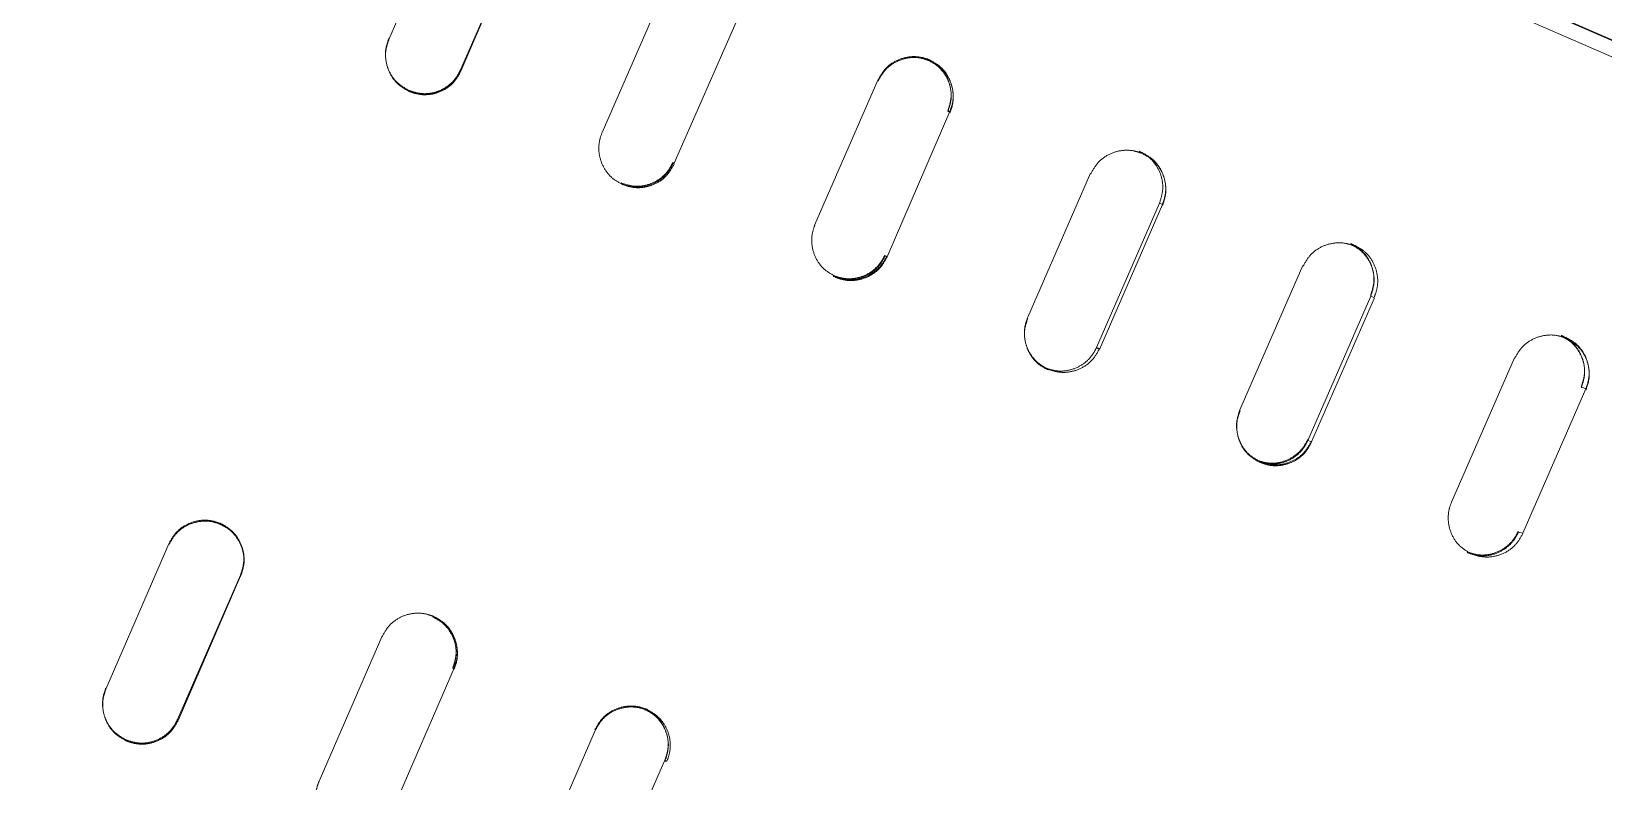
# Model space of a CAD drawing. Header units: millimetres. Extents: x -71377 to 516042, y -145869 to 441446.
# Drawn here: x 177880.5 to 178080.3, y 172176.9 to 172272.2 of the extents above; entities that cross this region are included whole.
import ezdxf

# ---------------------------------------------------------------- set-up
doc = ezdxf.new("R2010")
doc.units = ezdxf.units.MM
doc.header["$LTSCALE"] = 1000
doc.linetypes.add('IMPORT-DASHEDX2 _4_', pattern=[152.4, 101.6, -50.8])
for name, color, linetype, lineweight in [('05', 5, 'IMPORT-DASHEDX2 _4_', 5), ('06', 6, 'Continuous', 5), ('조경라인_dwg', 8, 'Continuous', 5)]:
    doc.layers.add(name, color=color, linetype=linetype, lineweight=lineweight)

# ---------------------------------------------------------------- blocks, each defined once
blk = doc.blocks.new('조경라인_dwg-6847807-지반층 배치도')
at = {"layer": '05'}
for p, q in [((177925.95, 172271.14), (177933.92, 172289.59)), ((177953.05, 172259.33), (177961.04, 172277.66)), ((177980.11, 172247.64), (177988.1, 172265.97)), ((178007.15, 172235.86), (178015.14, 172254.19)), ((178034.12, 172224.1), (178042.11, 172242.43)), ((178061.02, 172212.38), (178069.01, 172230.71)), ((177889.99, 172188.63), (177897.96, 172207.08)), ((177907.15, 172202.97), (177907.1, 172202.99)), ((177917.08, 172176.94), (177925.07, 172195.27)), ((177944.17, 172165.02), (177952.16, 172183.35))]:
    blk.add_line(p, q, dxfattribs=at)
at = {"layer": '05', "flags": 128}
for points in [[(178182.11, 172225.05), (177519, 172514.05), (177518.77, 172514.32), (177518.71, 172514.55), (177518.7, 172514.82), (177518.73, 172515.14), (177518.8, 172515.49)], [(178183.35, 172226.59), (177519.05, 172516.21), (178183.33, 172226.7)], [(177935.11, 172267.14), (177943.04, 172285.61), (177935.05, 172267.28)], [(177962.21, 172255.33), (177962.04, 172255.52), (177962.19, 172255.45), (177970.2, 172273.67), (177970.05, 172273.73)], [(177989.01, 172243.65), (177989.28, 172243.54), (177997.25, 172261.99), (177996.99, 172262.1), (177997.27, 172261.87)], [(178015.91, 172232.04), (178023.9, 172250.37), (178024.27, 172250.21), (178016.29, 172231.76), (178015.91, 172232.04), (178016.28, 172231.88)], [(178077.5, 172227.01), (178078.08, 172226.76), (178070.09, 172208.42), (178069.52, 172208.56)], [(177926.08, 172173.01), (177926.24, 172172.94), (177926.25, 172172.83), (177934.23, 172191.28), (177934.07, 172191.34), (177934.24, 172191.16)], [(177953.04, 172161.26), (177953.3, 172161.15), (177953.04, 172161.26), (177961.03, 172179.6), (177961.29, 172179.48), (177961.05, 172179.48)]]:
    blk.add_lwpolyline(points, dxfattribs=at)
for points in [[(178042.76, 172220.23), (178050.76, 172238.56), (178051.23, 172238.35), (178043.24, 172220.02)], [(177899.16, 172184.64), (177907.13, 172203.09), (177907.08, 172203.11), (177899.09, 172184.77)]]:
    blk.add_lwpolyline(points, close=True, dxfattribs=at)
at = {"layer": '05'}
for points, knots in [([(177928.52, 172264.67), (177928.02, 172264.95), (177927.04, 172265.5), (177926.01, 172266.88), (177925.48, 172268.5), (177925.49, 172270.03), (177925.81, 172270.9), (177925.93, 172271.25)], [0, 0, 0, 0, 0.214691, 0.429382, 0.644075, 0.858772, 1, 1, 1, 1]), ([(177928.53, 172264.56), (177928.04, 172264.83), (177927.05, 172265.38), (177926.03, 172266.77), (177925.5, 172268.38), (177925.51, 172269.91), (177925.82, 172270.79), (177925.95, 172271.14)], [0, 0, 0, 0, 0.214691, 0.429382, 0.644075, 0.858772, 1, 1, 1, 1]), ([(177988.1, 172265.97), (177988.38, 172266.47), (177988.93, 172267.45), (177990.31, 172268.48), (177991.93, 172269.01), (177993.45, 172269), (177994.33, 172268.69), (177994.67, 172268.56)], [0, 0, 0, 0, 0.214696, 0.429386, 0.644081, 0.858775, 1, 1, 1, 1]), ([(177988.12, 172265.86), (177988.39, 172266.35), (177988.94, 172267.34), (177990.33, 172268.37), (177991.94, 172268.9), (177993.47, 172268.89), (177994.34, 172268.57), (177994.69, 172268.45)], [0, 0, 0, 0, 0.214696, 0.429386, 0.644081, 0.858775, 1, 1, 1, 1]), ([(177928.47, 172264.69), (177929.01, 172264.52), (177930.08, 172264.17), (177931.8, 172264.36), (177933.34, 172265.07), (177934.45, 172266.12), (177934.88, 172266.95), (177935.05, 172267.28)], [0, 0, 0, 0, 0.21469, 0.429383, 0.644075, 0.858772, 1, 1, 1, 1]), ([(177928.49, 172264.58), (177929.02, 172264.4), (177930.1, 172264.05), (177931.82, 172264.25), (177933.36, 172264.96), (177934.47, 172266.01), (177934.9, 172266.83), (177935.07, 172267.16)], [0, 0, 0, 0, 0.21469, 0.429383, 0.644075, 0.858772, 1, 1, 1, 1]), ([(177935.1, 172267.26), (177934.82, 172266.76), (177934.27, 172265.78), (177932.88, 172264.75), (177931.27, 172264.22), (177929.74, 172264.23), (177928.86, 172264.55), (177928.52, 172264.67)], [0, 0, 0, 0, 0.214696, 0.429388, 0.64408, 0.858773, 1, 1, 1, 1]), ([(177935.11, 172267.14), (177934.84, 172266.65), (177934.29, 172265.66), (177932.9, 172264.63), (177931.29, 172264.1), (177929.76, 172264.12), (177928.88, 172264.43), (177928.53, 172264.56)], [0, 0, 0, 0, 0.214696, 0.429388, 0.64408, 0.858773, 1, 1, 1, 1]), ([(177996.99, 172262.1), (177997.16, 172262.64), (177997.51, 172263.71), (177997.32, 172265.43), (177996.61, 172266.97), (177995.56, 172268.08), (177994.74, 172268.51), (177994.41, 172268.68)], [0, 0, 0, 0, 0.214695, 0.429387, 0.644077, 0.858771, 1, 1, 1, 1]), ([(177997, 172261.99), (177997.18, 172262.52), (177997.53, 172263.6), (177997.34, 172265.32), (177996.63, 172266.86), (177995.58, 172267.97), (177994.75, 172268.39), (177994.43, 172268.56)], [0, 0, 0, 0, 0.214695, 0.429387, 0.644077, 0.858771, 1, 1, 1, 1]), ([(177994.67, 172268.56), (177995.17, 172268.29), (177996.15, 172267.74), (177997.18, 172266.35), (177997.7, 172264.74), (177997.69, 172263.21), (177997.37, 172262.33), (177997.25, 172261.99)], [0, 0, 0, 0, 0.214695, 0.429387, 0.64408, 0.858772, 1, 1, 1, 1]), ([(177994.69, 172268.45), (177995.18, 172268.17), (177996.17, 172267.62), (177997.19, 172266.24), (177997.72, 172264.62), (177997.71, 172263.09), (177997.39, 172262.22), (177997.27, 172261.87)], [0, 0, 0, 0, 0.214695, 0.429387, 0.64408, 0.858772, 1, 1, 1, 1]), ([(177955.63, 172252.75), (177955.14, 172253.02), (177954.15, 172253.57), (177953.13, 172254.96), (177952.6, 172256.57), (177952.61, 172258.1), (177952.92, 172258.98), (177953.05, 172259.33)], [0, 0, 0, 0, 0.214693, 0.429384, 0.644075, 0.858772, 1, 1, 1, 1]), ([(178015.15, 172254.08), (178015.43, 172254.57), (178015.98, 172255.56), (178017.36, 172256.59), (178018.97, 172257.12), (178020.5, 172257.11), (178021.37, 172256.79), (178021.72, 172256.67)], [0, 0, 0, 0, 0.214695, 0.429387, 0.64408, 0.858773, 1, 1, 1, 1]), ([(178023.9, 172250.37), (178024.07, 172250.91), (178024.42, 172251.98), (178024.23, 172253.7), (178023.52, 172255.24), (178022.48, 172256.35), (178021.66, 172256.78), (178021.33, 172256.95)], [0, 0, 0, 0, 0.214695, 0.429387, 0.644081, 0.858776, 1, 1, 1, 1]), ([(177955.46, 172252.93), (177956, 172252.75), (177957.07, 172252.41), (177958.79, 172252.6), (177960.33, 172253.31), (177961.44, 172254.36), (177961.87, 172255.19), (177962.04, 172255.52)], [0, 0, 0, 0, 0.21469, 0.429384, 0.644075, 0.858772, 1, 1, 1, 1]), ([(177955.48, 172252.81), (177956.01, 172252.64), (177957.09, 172252.29), (177958.8, 172252.48), (177960.35, 172253.2), (177961.46, 172254.24), (177961.89, 172255.07), (177962.05, 172255.4)], [0, 0, 0, 0, 0.21469, 0.429384, 0.644075, 0.858772, 1, 1, 1, 1]), ([(177962.21, 172255.33), (177961.93, 172254.84), (177961.38, 172253.85), (177960, 172252.82), (177958.38, 172252.29), (177956.86, 172252.31), (177955.98, 172252.62), (177955.63, 172252.75)], [0, 0, 0, 0, 0.214695, 0.429387, 0.64408, 0.858772, 1, 1, 1, 1]), ([(178021.7, 172256.78), (178022.19, 172256.51), (178023.17, 172255.96), (178024.2, 172254.57), (178024.72, 172252.96), (178024.71, 172251.43), (178024.39, 172250.56), (178024.27, 172250.21)], [0, 0, 0, 0, 0.214695, 0.429387, 0.644081, 0.858772, 1, 1, 1, 1]), ([(178021.72, 172256.67), (178022.21, 172256.39), (178023.19, 172255.85), (178024.21, 172254.46), (178024.74, 172252.85), (178024.72, 172251.32), (178024.41, 172250.44), (178024.28, 172250.1)], [0, 0, 0, 0, 0.214695, 0.429387, 0.644081, 0.858772, 1, 1, 1, 1]), ([(177982.69, 172241.06), (177982.2, 172241.34), (177981.21, 172241.89), (177980.18, 172243.27), (177979.66, 172244.89), (177979.67, 172246.42), (177979.99, 172247.29), (177980.11, 172247.64)], [0, 0, 0, 0, 0.214689, 0.42938, 0.644073, 0.858772, 1, 1, 1, 1]), ([(178042.13, 172242.32), (178042.4, 172242.81), (178042.95, 172243.8), (178044.34, 172244.83), (178045.94, 172245.36), (178047.46, 172245.35), (178048.33, 172245.04), (178048.68, 172244.92)], [0, 0, 0, 0, 0.214696, 0.429386, 0.64408, 0.858774, 1, 1, 1, 1]), ([(178050.74, 172238.67), (178050.91, 172239.21), (178051.26, 172240.29), (178051.08, 172242), (178050.37, 172243.54), (178049.33, 172244.65), (178048.51, 172245.07), (178048.18, 172245.24)], [0, 0, 0, 0, 0.214695, 0.429388, 0.644079, 0.858773, 1, 1, 1, 1]), ([(178050.76, 172238.56), (178050.93, 172239.1), (178051.28, 172240.17), (178051.09, 172241.89), (178050.39, 172243.43), (178049.35, 172244.53), (178048.53, 172244.96), (178048.2, 172245.13)], [0, 0, 0, 0, 0.214695, 0.429388, 0.644079, 0.858773, 1, 1, 1, 1]), ([(178048.66, 172245.03), (178049.15, 172244.76), (178050.13, 172244.21), (178051.15, 172242.83), (178051.67, 172241.22), (178051.66, 172239.69), (178051.34, 172238.81), (178051.22, 172238.47)], [0, 0, 0, 0, 0.214694, 0.429388, 0.644079, 0.858772, 1, 1, 1, 1]), ([(177982.42, 172241.18), (177982.96, 172241), (177984.03, 172240.66), (177985.75, 172240.85), (177987.29, 172241.56), (177988.4, 172242.61), (177988.83, 172243.44), (177989, 172243.77)], [0, 0, 0, 0, 0.214693, 0.429384, 0.644076, 0.858772, 1, 1, 1, 1]), ([(177982.44, 172241.06), (177982.98, 172240.89), (177984.05, 172240.54), (177985.77, 172240.73), (177987.31, 172241.45), (177988.42, 172242.5), (177988.84, 172243.32), (177989.01, 172243.65)], [0, 0, 0, 0, 0.214693, 0.429384, 0.644076, 0.858772, 1, 1, 1, 1]), ([(177989.26, 172243.65), (177988.98, 172243.16), (177988.43, 172242.17), (177987.05, 172241.14), (177985.43, 172240.61), (177983.91, 172240.62), (177983.03, 172240.94), (177982.69, 172241.06)], [0, 0, 0, 0, 0.214695, 0.429385, 0.644077, 0.858771, 1, 1, 1, 1]), ([(177989.28, 172243.54), (177989, 172243.04), (177988.45, 172242.06), (177987.06, 172241.03), (177985.45, 172240.5), (177983.93, 172240.51), (177983.05, 172240.82), (177982.7, 172240.95)], [0, 0, 0, 0, 0.214695, 0.429385, 0.644077, 0.858771, 1, 1, 1, 1]), ([(178009.71, 172229.28), (178009.22, 172229.56), (178008.24, 172230.11), (178007.22, 172231.49), (178006.69, 172233.11), (178006.71, 172234.63), (178007.02, 172235.51), (178007.15, 172235.86)], [0, 0, 0, 0, 0.214691, 0.429384, 0.644074, 0.858772, 1, 1, 1, 1]), ([(178009.73, 172229.17), (178009.24, 172229.44), (178008.26, 172229.99), (178007.23, 172231.38), (178006.71, 172232.99), (178006.72, 172234.52), (178007.04, 172235.39), (178007.16, 172235.74)], [0, 0, 0, 0, 0.214691, 0.429384, 0.644074, 0.858772, 1, 1, 1, 1]), ([(178069.02, 172230.6), (178069.3, 172231.09), (178069.85, 172232.08), (178071.23, 172233.11), (178072.83, 172233.64), (178074.35, 172233.64), (178075.22, 172233.33), (178075.56, 172233.2)], [0, 0, 0, 0, 0.214696, 0.429387, 0.644078, 0.858774, 1, 1, 1, 1]), ([(178077.5, 172227.01), (178077.67, 172227.55), (178078.02, 172228.62), (178077.84, 172230.34), (178077.14, 172231.88), (178076.1, 172232.98), (178075.28, 172233.41), (178074.96, 172233.57)], [0, 0, 0, 0, 0.214695, 0.429387, 0.644079, 0.858774, 1, 1, 1, 1]), ([(178077.51, 172226.9), (178077.69, 172227.43), (178078.04, 172228.51), (178077.85, 172230.22), (178077.15, 172231.76), (178076.12, 172232.87), (178075.3, 172233.29), (178074.97, 172233.46)], [0, 0, 0, 0, 0.214695, 0.429387, 0.644079, 0.858774, 1, 1, 1, 1]), ([(178075.54, 172233.32), (178076.03, 172233.04), (178077.01, 172232.5), (178078.02, 172231.12), (178078.54, 172229.51), (178078.52, 172227.98), (178078.21, 172227.1), (178078.08, 172226.76)], [0, 0, 0, 0, 0.214693, 0.429386, 0.64408, 0.858772, 1, 1, 1, 1]), ([(178075.56, 172233.2), (178076.05, 172232.93), (178077.02, 172232.38), (178078.04, 172231), (178078.56, 172229.39), (178078.54, 172227.87), (178078.22, 172226.99), (178078.1, 172226.64)], [0, 0, 0, 0, 0.214693, 0.429386, 0.64408, 0.858772, 1, 1, 1, 1]), ([(178009.34, 172229.44), (178009.88, 172229.27), (178010.95, 172228.93), (178012.66, 172229.12), (178014.2, 172229.83), (178015.31, 172230.88), (178015.74, 172231.71), (178015.91, 172232.04)], [0, 0, 0, 0, 0.214689, 0.429381, 0.644074, 0.858772, 1, 1, 1, 1]), ([(178016.28, 172231.88), (178016, 172231.38), (178015.45, 172230.4), (178014.07, 172229.37), (178012.46, 172228.83), (178010.93, 172228.84), (178010.06, 172229.16), (178009.71, 172229.28)], [0, 0, 0, 0, 0.214696, 0.429385, 0.644078, 0.858773, 1, 1, 1, 1]), ([(178036.68, 172217.53), (178036.19, 172217.81), (178035.21, 172218.35), (178034.19, 172219.74), (178033.66, 172221.35), (178033.68, 172222.88), (178034, 172223.75), (178034.12, 172224.1)], [0, 0, 0, 0, 0.21469, 0.429383, 0.644075, 0.858772, 1, 1, 1, 1]), ([(178036.69, 172217.42), (178036.2, 172217.69), (178035.22, 172218.24), (178034.2, 172219.62), (178033.68, 172221.23), (178033.7, 172222.76), (178034.01, 172223.64), (178034.14, 172223.98)], [0, 0, 0, 0, 0.21469, 0.429383, 0.644075, 0.858772, 1, 1, 1, 1]), ([(178036.2, 172217.74), (178036.73, 172217.57), (178037.8, 172217.22), (178039.51, 172217.42), (178041.04, 172218.13), (178042.15, 172219.18), (178042.58, 172220.01), (178042.75, 172220.34)], [0, 0, 0, 0, 0.214692, 0.429381, 0.644075, 0.858772, 1, 1, 1, 1]), ([(178036.22, 172217.63), (178036.75, 172217.45), (178037.82, 172217.11), (178039.53, 172217.3), (178041.06, 172218.02), (178042.17, 172219.07), (178042.6, 172219.9), (178042.76, 172220.23)], [0, 0, 0, 0, 0.214692, 0.429381, 0.644075, 0.858772, 1, 1, 1, 1]), ([(178043.23, 172220.13), (178042.95, 172219.64), (178042.4, 172218.65), (178041.02, 172217.62), (178039.41, 172217.09), (178037.89, 172217.09), (178037.02, 172217.41), (178036.68, 172217.53)], [0, 0, 0, 0, 0.214695, 0.429385, 0.644077, 0.858774, 1, 1, 1, 1]), ([(178043.24, 172220.02), (178042.97, 172219.52), (178042.42, 172218.54), (178041.04, 172217.5), (178039.43, 172216.97), (178037.91, 172216.98), (178037.04, 172217.29), (178036.69, 172217.42)], [0, 0, 0, 0, 0.214695, 0.429385, 0.644077, 0.858774, 1, 1, 1, 1]), ([(178063.56, 172205.82), (178063.07, 172206.09), (178062.09, 172206.64), (178061.08, 172208.02), (178060.56, 172209.63), (178060.58, 172211.15), (178060.89, 172212.03), (178061.02, 172212.38)], [0, 0, 0, 0, 0.214688, 0.429383, 0.644074, 0.858772, 1, 1, 1, 1]), ([(177897.96, 172207.08), (177898.24, 172207.57), (177898.79, 172208.56), (177900.18, 172209.59), (177901.79, 172210.12), (177903.32, 172210.11), (177904.2, 172209.79), (177904.55, 172209.67)], [0, 0, 0, 0, 0.214691, 0.429386, 0.644078, 0.858775, 1, 1, 1, 1]), ([(177897.98, 172206.97), (177898.26, 172207.46), (177898.81, 172208.45), (177900.2, 172209.47), (177901.81, 172210), (177903.34, 172209.99), (177904.21, 172209.68), (177904.56, 172209.55)], [0, 0, 0, 0, 0.214691, 0.429386, 0.644078, 0.858775, 1, 1, 1, 1]), ([(177907.08, 172203.11), (177907.26, 172203.64), (177907.61, 172204.72), (177907.41, 172206.44), (177906.7, 172207.98), (177905.65, 172209.09), (177904.83, 172209.52), (177904.5, 172209.69)], [0, 0, 0, 0, 0.214691, 0.429386, 0.644077, 0.858773, 1, 1, 1, 1]), ([(177907.1, 172202.99), (177907.27, 172203.53), (177907.62, 172204.6), (177907.43, 172206.32), (177906.72, 172207.87), (177905.67, 172208.98), (177904.84, 172209.4), (177904.51, 172209.57)], [0, 0, 0, 0, 0.214691, 0.429386, 0.644077, 0.858773, 1, 1, 1, 1]), ([(177904.55, 172209.67), (177905.04, 172209.39), (177906.02, 172208.84), (177907.05, 172207.45), (177907.58, 172205.84), (177907.57, 172204.31), (177907.26, 172203.43), (177907.13, 172203.09)], [0, 0, 0, 0, 0.214692, 0.429385, 0.644076, 0.858772, 1, 1, 1, 1]), ([(178062.97, 172206.07), (178063.5, 172205.9), (178064.57, 172205.56), (178066.27, 172205.75), (178067.8, 172206.47), (178068.91, 172207.52), (178069.34, 172208.35), (178069.51, 172208.68)], [0, 0, 0, 0, 0.21469, 0.429383, 0.644076, 0.858772, 1, 1, 1, 1]), ([(178062.99, 172205.96), (178063.52, 172205.78), (178064.59, 172205.44), (178066.29, 172205.64), (178067.82, 172206.36), (178068.93, 172207.41), (178069.35, 172208.24), (178069.52, 172208.56)], [0, 0, 0, 0, 0.21469, 0.429383, 0.644076, 0.858772, 1, 1, 1, 1]), ([(178070.09, 172208.42), (178069.82, 172207.93), (178069.27, 172206.94), (178067.89, 172205.91), (178066.28, 172205.37), (178064.77, 172205.38), (178063.9, 172205.69), (178063.56, 172205.82)], [0, 0, 0, 0, 0.214695, 0.429385, 0.644077, 0.858774, 1, 1, 1, 1]), ([(177925.07, 172195.27), (177925.34, 172195.76), (177925.89, 172196.75), (177927.28, 172197.78), (177928.89, 172198.31), (177930.42, 172198.3), (177931.3, 172197.98), (177931.64, 172197.86)], [0, 0, 0, 0, 0.214691, 0.429387, 0.644076, 0.858774, 1, 1, 1, 1]), ([(177934.07, 172191.34), (177934.24, 172191.88), (177934.59, 172192.96), (177934.4, 172194.67), (177933.69, 172196.22), (177932.64, 172197.33), (177931.82, 172197.76), (177931.49, 172197.92)], [0, 0, 0, 0, 0.214691, 0.429387, 0.644077, 0.858773, 1, 1, 1, 1]), ([(177934.09, 172191.23), (177934.26, 172191.77), (177934.61, 172192.84), (177934.42, 172194.56), (177933.71, 172196.1), (177932.66, 172197.21), (177931.83, 172197.64), (177931.51, 172197.81)], [0, 0, 0, 0, 0.214691, 0.429387, 0.644077, 0.858773, 1, 1, 1, 1]), ([(177931.64, 172197.86), (177932.14, 172197.58), (177933.12, 172197.03), (177934.15, 172195.64), (177934.68, 172194.03), (177934.67, 172192.5), (177934.35, 172191.62), (177934.23, 172191.28)], [0, 0, 0, 0, 0.214691, 0.429383, 0.644077, 0.858772, 1, 1, 1, 1]), ([(177931.66, 172197.74), (177932.15, 172197.47), (177933.14, 172196.92), (177934.17, 172195.53), (177934.7, 172193.91), (177934.68, 172192.39), (177934.37, 172191.51), (177934.24, 172191.16)], [0, 0, 0, 0, 0.214691, 0.429383, 0.644077, 0.858772, 1, 1, 1, 1]), ([(177892.56, 172182.17), (177892.07, 172182.44), (177891.08, 172182.99), (177890.05, 172184.38), (177889.52, 172185.99), (177889.53, 172187.52), (177889.85, 172188.4), (177889.97, 172188.75)], [0, 0, 0, 0, 0.214692, 0.429384, 0.644078, 0.858772, 1, 1, 1, 1]), ([(177892.58, 172182.05), (177892.08, 172182.33), (177891.1, 172182.88), (177890.07, 172184.27), (177889.54, 172185.88), (177889.55, 172187.41), (177889.87, 172188.28), (177889.99, 172188.63)], [0, 0, 0, 0, 0.214692, 0.429384, 0.644078, 0.858772, 1, 1, 1, 1]), ([(177952.14, 172183.47), (177952.42, 172183.96), (177952.97, 172184.95), (177954.36, 172185.98), (177955.97, 172186.51), (177957.49, 172186.5), (177958.37, 172186.18), (177958.72, 172186.06)], [0, 0, 0, 0, 0.214692, 0.429386, 0.644081, 0.858775, 1, 1, 1, 1]), ([(177952.16, 172183.35), (177952.44, 172183.85), (177952.99, 172184.83), (177954.37, 172185.86), (177955.99, 172186.39), (177957.51, 172186.38), (177958.39, 172186.07), (177958.73, 172185.94)], [0, 0, 0, 0, 0.214692, 0.429386, 0.644081, 0.858775, 1, 1, 1, 1]), ([(177961.03, 172179.6), (177961.2, 172180.13), (177961.55, 172181.21), (177961.36, 172182.93), (177960.65, 172184.47), (177959.61, 172185.58), (177958.78, 172186), (177958.45, 172186.17)], [0, 0, 0, 0, 0.214691, 0.429386, 0.644077, 0.858771, 1, 1, 1, 1]), ([(177961.05, 172179.48), (177961.22, 172180.02), (177961.57, 172181.09), (177961.38, 172182.81), (177960.67, 172184.35), (177959.62, 172185.46), (177958.8, 172185.89), (177958.47, 172186.06)], [0, 0, 0, 0, 0.214691, 0.429386, 0.644077, 0.858771, 1, 1, 1, 1]), ([(177958.72, 172186.06), (177959.21, 172185.78), (177960.19, 172185.23), (177961.22, 172183.85), (177961.75, 172182.23), (177961.73, 172180.7), (177961.42, 172179.83), (177961.29, 172179.48)], [0, 0, 0, 0, 0.214694, 0.429386, 0.644077, 0.858772, 1, 1, 1, 1]), ([(177892.51, 172182.19), (177893.05, 172182.01), (177894.12, 172181.66), (177895.84, 172181.86), (177897.39, 172182.57), (177898.5, 172183.62), (177898.92, 172184.44), (177899.09, 172184.77)], [0, 0, 0, 0, 0.214692, 0.429385, 0.644078, 0.858772, 1, 1, 1, 1]), ([(177892.53, 172182.07), (177893.07, 172181.9), (177894.14, 172181.55), (177895.86, 172181.74), (177897.4, 172182.45), (177898.51, 172183.5), (177898.94, 172184.33), (177899.11, 172184.66)], [0, 0, 0, 0, 0.214692, 0.429385, 0.644078, 0.858772, 1, 1, 1, 1]), ([(177899.16, 172184.64), (177898.88, 172184.14), (177898.33, 172183.16), (177896.94, 172182.13), (177895.33, 172181.6), (177893.8, 172181.61), (177892.92, 172181.93), (177892.58, 172182.05)], [0, 0, 0, 0, 0.214696, 0.429387, 0.644081, 0.858773, 1, 1, 1, 1]), ([(177919.66, 172170.36), (177919.17, 172170.63), (177918.18, 172171.18), (177917.15, 172172.57), (177916.62, 172174.18), (177916.63, 172175.71), (177916.95, 172176.59), (177917.08, 172176.94)], [0, 0, 0, 0, 0.214695, 0.429386, 0.644078, 0.858772, 1, 1, 1, 1])]:
    blk.add_open_spline(points, degree=3, knots=knots, dxfattribs=at)
at = {"layer": '06'}
blk.add_arc((172981.49, 174827.57), 6800, 313.956972, 64.158974, dxfattribs=at)

msp = doc.modelspace()

# ---------------------------------------------------------------- block references
at = {"layer": '조경라인_dwg', "rotation": 8.537736462515947e-07}
msp.add_blockref('조경라인_dwg-6847807-지반층 배치도', (0, 0), dxfattribs=at)

doc.saveas('drawing.dxf')
